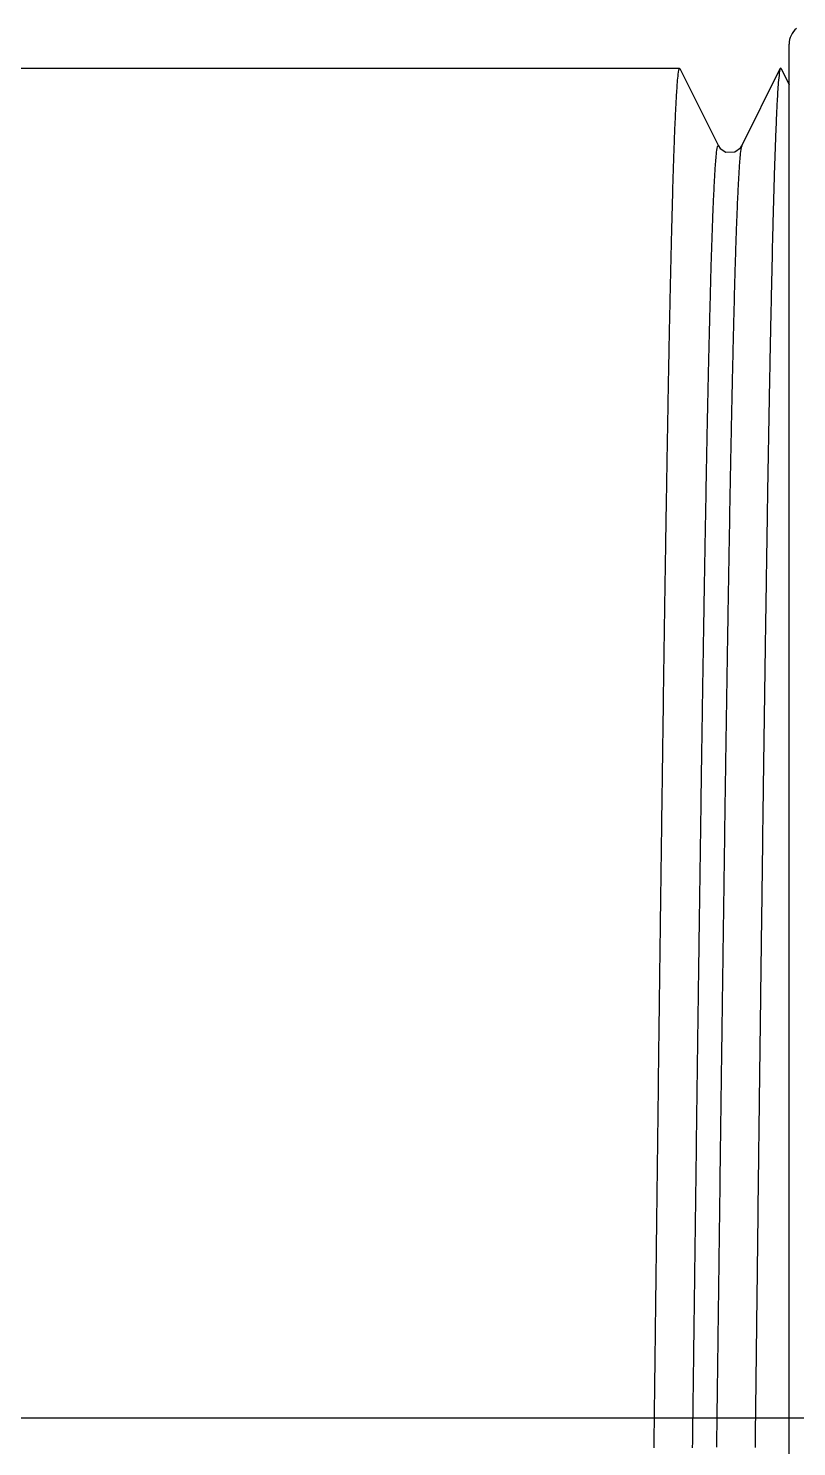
# Model space of a CAD drawing. Header units: millimetres. Extents: x 0 to 3800, y -67 to 2530.
# Drawn here: x 3314.52 to 3326.2, y 966.71 to 988.28 of the extents above; entities that cross this region are included whole.
import ezdxf
from ezdxf.lldxf.tags import DXFTag

# ---------------------------------------------------------------- set-up
doc = ezdxf.new("R2010")
doc.units = ezdxf.units.MM
doc.layers.add('내부선 및 부속', color=4, linetype='Continuous')
doc.layers.add('중심선', color=1, linetype='DASHED')
tags = doc.linetypes.add('DASHDOT', pattern=[70, 31, -13, 13, -13]).pattern_tags.tags
tags[10:11] = [DXFTag(74, 4), DXFTag(75, 0), DXFTag(340, '0'), DXFTag(46, 0.0), DXFTag(50, 0.0), DXFTag(44, 0.0), DXFTag(45, 0.0)]
tags[8:9] = [DXFTag(74, 4), DXFTag(75, 0), DXFTag(340, '0'), DXFTag(46, 0.0), DXFTag(50, 0.0), DXFTag(44, 0.0), DXFTag(45, 0.0)]
tags[6:7] = [DXFTag(74, 4), DXFTag(75, 0), DXFTag(340, '0'), DXFTag(46, 0.0), DXFTag(50, 0.0), DXFTag(44, 0.0), DXFTag(45, 0.0)]
tags[4:5] = [DXFTag(74, 4), DXFTag(75, 0), DXFTag(340, '0'), DXFTag(46, 0.0), DXFTag(50, 0.0), DXFTag(44, 0.0), DXFTag(45, 0.0)]
tags = doc.linetypes.add('DASHED', pattern=[25.72, 12.86, -12.86]).pattern_tags.tags
tags[6:7] = [DXFTag(74, 4), DXFTag(75, 0), DXFTag(340, '0'), DXFTag(46, 0.0), DXFTag(50, 0.0), DXFTag(44, 0.0), DXFTag(45, 0.0)]
tags[4:5] = [DXFTag(74, 4), DXFTag(75, 0), DXFTag(340, '0'), DXFTag(46, 0.0), DXFTag(50, 0.0), DXFTag(44, 0.0), DXFTag(45, 0.0)]

msp = doc.modelspace()

# ---------------------------------------------------------------- linework, layer by layer
at = {"layer": '내부선 및 부속', "linetype": 'Continuous'}
for p, q in [((3326.088, 946.243), (3326.088, 988.041)), ((3304.186, 987.673), (3324.419, 987.673)), ((3304.186, 987.673), (3324.419, 987.673)), ((3324.425, 987.667), (3325.012, 986.494)), ((3325.367, 986.494), (3325.953, 987.667)), ((3325.959, 987.673), (3325.953, 987.667)), ((3325.965, 987.667), (3325.959, 987.673)), ((3325.965, 987.667), (3326.088, 987.422))]:
    msp.add_line(p, q, dxfattribs=at)
at = {"layer": '내부선 및 부속', "linetype": 'Continuous', "flags": 128}
for points in [[(3324.419, 987.673), (3324.407, 987.645), (3324.401, 987.614), (3324.396, 987.583), (3324.393, 987.552), (3324.389, 987.521), (3324.386, 987.49), (3324.384, 987.458), (3324.381, 987.427), (3324.379, 987.396), (3324.377, 987.365), (3324.375, 987.333), (3324.373, 987.302), (3324.371, 987.271), (3324.369, 987.24), (3324.367, 987.208), (3324.365, 987.177), (3324.364, 987.146), (3324.362, 987.114), (3324.36, 987.083), (3324.359, 987.052), (3324.357, 987.021), (3324.356, 986.989), (3324.354, 986.958), (3324.353, 986.927), (3324.352, 986.895), (3324.35, 986.864), (3324.349, 986.833), (3324.348, 986.801), (3324.346, 986.77), (3324.345, 986.739), (3324.344, 986.708), (3324.343, 986.676), (3324.341, 986.645), (3324.34, 986.614), (3324.339, 986.582), (3324.338, 986.551), (3324.337, 986.52), (3324.336, 986.488), (3324.334, 986.457), (3324.333, 986.426), (3324.332, 986.394), (3324.331, 986.363), (3324.33, 986.332), (3324.329, 986.301), (3324.328, 986.269), (3324.327, 986.238), (3324.326, 986.207), (3324.325, 986.175), (3324.324, 986.144), (3324.323, 986.113), (3324.322, 986.081), (3324.321, 986.05), (3324.32, 986.019), (3324.319, 985.987), (3324.318, 985.956), (3324.317, 985.925), (3324.316, 985.893), (3324.315, 985.862), (3324.315, 985.831), (3324.314, 985.8), (3324.313, 985.768), (3324.312, 985.737), (3324.311, 985.706), (3324.31, 985.674), (3324.309, 985.643), (3324.308, 985.612), (3324.308, 985.58), (3324.307, 985.549), (3324.306, 985.518), (3324.305, 985.486), (3324.304, 985.455), (3324.303, 985.424), (3324.303, 985.392), (3324.302, 985.361), (3324.301, 985.33), (3324.3, 985.298), (3324.299, 985.267), (3324.299, 985.236), (3324.298, 985.205), (3324.297, 985.173), (3324.296, 985.142), (3324.295, 985.111), (3324.295, 985.079), (3324.294, 985.048), (3324.293, 985.017), (3324.292, 984.985), (3324.292, 984.954), (3324.291, 984.923), (3324.29, 984.891), (3324.289, 984.86), (3324.289, 984.829), (3324.288, 984.797), (3324.287, 984.766), (3324.286, 984.735), (3324.286, 984.703), (3324.285, 984.672), (3324.284, 984.641), (3324.284, 984.609), (3324.283, 984.578), (3324.282, 984.547), (3324.282, 984.547), (3324.281, 984.516), (3324.281, 984.484), (3324.28, 984.453), (3324.279, 984.422), (3324.279, 984.39), (3324.278, 984.359), (3324.277, 984.328), (3324.277, 984.296), (3324.276, 984.265), (3324.275, 984.234), (3324.275, 984.202), (3324.274, 984.171), (3324.273, 984.14), (3324.273, 984.108), (3324.272, 984.077), (3324.271, 984.046), (3324.271, 984.014), (3324.27, 983.983), (3324.269, 983.952), (3324.269, 983.92), (3324.268, 983.889), (3324.267, 983.858), (3324.267, 983.826), (3324.266, 983.795), (3324.265, 983.764), (3324.265, 983.732), (3324.264, 983.701), (3324.264, 983.67), (3324.263, 983.639), (3324.262, 983.607), (3324.262, 983.576), (3324.261, 983.545), (3324.26, 983.513), (3324.26, 983.482), (3324.259, 983.451), (3324.259, 983.419), (3324.258, 983.388), (3324.257, 983.357), (3324.257, 983.325), (3324.256, 983.294), (3324.256, 983.263), (3324.255, 983.231), (3324.254, 983.2), (3324.254, 983.169), (3324.253, 983.137), (3324.253, 983.106), (3324.252, 983.075), (3324.251, 983.043), (3324.251, 983.012), (3324.25, 982.981), (3324.25, 982.949), (3324.249, 982.918), (3324.248, 982.887), (3324.248, 982.855), (3324.247, 982.824), (3324.247, 982.793), (3324.246, 982.761), (3324.246, 982.73), (3324.245, 982.699), (3324.244, 982.668), (3324.244, 982.636), (3324.243, 982.605), (3324.243, 982.574), (3324.242, 982.542), (3324.242, 982.511), (3324.241, 982.48), (3324.24, 982.448), (3324.24, 982.417), (3324.239, 982.386), (3324.239, 982.354), (3324.238, 982.323), (3324.238, 982.292), (3324.237, 982.26), (3324.237, 982.229), (3324.236, 982.198), (3324.235, 982.166), (3324.235, 982.135), (3324.234, 982.104), (3324.234, 982.072), (3324.233, 982.041), (3324.233, 982.01), (3324.232, 981.978), (3324.232, 981.947), (3324.231, 981.916), (3324.231, 981.884), (3324.23, 981.853), (3324.229, 981.822), (3324.229, 981.79), (3324.228, 981.759), (3324.228, 981.728), (3324.227, 981.697), (3324.227, 981.665), (3324.226, 981.634), (3324.226, 981.603), (3324.225, 981.571), (3324.225, 981.54), (3324.224, 981.509), (3324.224, 981.477), (3324.223, 981.446), (3324.223, 981.415), (3324.223, 981.415), (3324.222, 981.383), (3324.222, 981.352), (3324.221, 981.321), (3324.221, 981.289), (3324.22, 981.258), (3324.22, 981.227), (3324.219, 981.195), (3324.218, 981.164), (3324.218, 981.133), (3324.217, 981.101), (3324.217, 981.07), (3324.216, 981.039), (3324.216, 981.007), (3324.215, 980.976), (3324.215, 980.945), (3324.214, 980.913), (3324.214, 980.882), (3324.213, 980.851), (3324.213, 980.819), (3324.212, 980.788), (3324.212, 980.757), (3324.211, 980.725), (3324.211, 980.694), (3324.21, 980.663), (3324.21, 980.631), (3324.209, 980.6), (3324.209, 980.569), (3324.208, 980.538), (3324.208, 980.506), (3324.207, 980.475), (3324.207, 980.444), (3324.206, 980.412), (3324.206, 980.381), (3324.205, 980.35), (3324.205, 980.318), (3324.205, 980.287), (3324.204, 980.256), (3324.204, 980.224), (3324.203, 980.193), (3324.203, 980.162), (3324.202, 980.13), (3324.202, 980.099), (3324.201, 980.068), (3324.201, 980.036), (3324.2, 980.005), (3324.2, 979.974), (3324.199, 979.942), (3324.199, 979.911), (3324.198, 979.88), (3324.198, 979.848), (3324.197, 979.817), (3324.197, 979.786), (3324.196, 979.754), (3324.196, 979.723), (3324.195, 979.692), (3324.195, 979.66), (3324.194, 979.629), (3324.194, 979.598), (3324.194, 979.566), (3324.193, 979.535), (3324.193, 979.504), (3324.192, 979.472), (3324.192, 979.441), (3324.191, 979.41), (3324.191, 979.379), (3324.19, 979.347), (3324.19, 979.316), (3324.189, 979.285), (3324.189, 979.253), (3324.188, 979.222), (3324.188, 979.191), (3324.187, 979.159), (3324.187, 979.128), (3324.187, 979.097), (3324.186, 979.065), (3324.186, 979.034), (3324.185, 979.003), (3324.185, 978.971), (3324.184, 978.94), (3324.184, 978.909), (3324.183, 978.877), (3324.183, 978.846), (3324.182, 978.815), (3324.182, 978.783), (3324.182, 978.752), (3324.181, 978.721), (3324.181, 978.689), (3324.18, 978.658), (3324.18, 978.627), (3324.179, 978.595), (3324.179, 978.564), (3324.178, 978.533), (3324.178, 978.501), (3324.177, 978.47), (3324.177, 978.439), (3324.177, 978.407), (3324.176, 978.376), (3324.176, 978.345), (3324.175, 978.313), (3324.175, 978.282), (3324.175, 978.282), (3324.174, 978.251), (3324.174, 978.219), (3324.173, 978.188), (3324.173, 978.157), (3324.173, 978.126), (3324.172, 978.094), (3324.172, 978.063), (3324.171, 978.032), (3324.171, 978), (3324.17, 977.969), (3324.17, 977.938), (3324.169, 977.906), (3324.169, 977.875), (3324.169, 977.844), (3324.168, 977.812), (3324.168, 977.781), (3324.167, 977.75), (3324.167, 977.718), (3324.166, 977.687), (3324.166, 977.656), (3324.166, 977.624), (3324.165, 977.593), (3324.165, 977.562), (3324.164, 977.53), (3324.164, 977.499), (3324.163, 977.468), (3324.163, 977.436), (3324.163, 977.405), (3324.162, 977.374), (3324.162, 977.342), (3324.161, 977.311), (3324.161, 977.28), (3324.16, 977.248), (3324.16, 977.217), (3324.16, 977.186), (3324.159, 977.154), (3324.159, 977.123), (3324.158, 977.092), (3324.158, 977.06), (3324.157, 977.029), (3324.157, 976.998), (3324.157, 976.966), (3324.156, 976.935), (3324.156, 976.904), (3324.155, 976.873), (3324.155, 976.841), (3324.154, 976.81), (3324.154, 976.779), (3324.154, 976.747), (3324.153, 976.716), (3324.153, 976.685), (3324.152, 976.653), (3324.152, 976.622), (3324.151, 976.591), (3324.151, 976.559), (3324.151, 976.528), (3324.15, 976.497), (3324.15, 976.465), (3324.149, 976.434), (3324.149, 976.403), (3324.148, 976.371), (3324.148, 976.34), (3324.148, 976.309), (3324.147, 976.277), (3324.147, 976.246), (3324.146, 976.215), (3324.146, 976.183), (3324.146, 976.152), (3324.145, 976.121), (3324.145, 976.089), (3324.144, 976.058), (3324.144, 976.027), (3324.144, 975.995), (3324.143, 975.964), (3324.143, 975.933), (3324.142, 975.901), (3324.142, 975.87), (3324.141, 975.839), (3324.141, 975.807), (3324.141, 975.776), (3324.14, 975.745), (3324.14, 975.713), (3324.139, 975.682), (3324.139, 975.651), (3324.139, 975.62), (3324.138, 975.588), (3324.138, 975.557), (3324.137, 975.526), (3324.137, 975.494), (3324.137, 975.463), (3324.136, 975.432), (3324.136, 975.4), (3324.135, 975.369), (3324.135, 975.338), (3324.134, 975.306), (3324.134, 975.275), (3324.134, 975.244), (3324.133, 975.212), (3324.133, 975.181), (3324.132, 975.15), (3324.132, 975.15), (3324.132, 975.118), (3324.132, 975.087), (3324.131, 975.056), (3324.131, 975.024), (3324.13, 974.993), (3324.13, 974.962), (3324.13, 974.93), (3324.129, 974.899), (3324.129, 974.868), (3324.128, 974.836), (3324.128, 974.805), (3324.128, 974.774), (3324.127, 974.742), (3324.127, 974.711), (3324.126, 974.68), (3324.126, 974.648), (3324.126, 974.617), (3324.125, 974.586), (3324.125, 974.554), (3324.124, 974.523), (3324.124, 974.492), (3324.124, 974.46), (3324.123, 974.429), (3324.123, 974.398), (3324.122, 974.366), (3324.122, 974.335), (3324.122, 974.304), (3324.121, 974.273), (3324.121, 974.241), (3324.12, 974.21), (3324.12, 974.179), (3324.12, 974.147), (3324.119, 974.116), (3324.119, 974.085), (3324.118, 974.053), (3324.118, 974.022), (3324.118, 973.991), (3324.117, 973.959), (3324.117, 973.928), (3324.116, 973.897), (3324.116, 973.865), (3324.116, 973.834), (3324.115, 973.803), (3324.115, 973.771), (3324.114, 973.74), (3324.114, 973.709), (3324.114, 973.677), (3324.113, 973.646), (3324.113, 973.615), (3324.112, 973.583), (3324.112, 973.552), (3324.112, 973.521), (3324.111, 973.489), (3324.111, 973.458), (3324.11, 973.427), (3324.11, 973.395), (3324.11, 973.364), (3324.109, 973.333), (3324.109, 973.301), (3324.109, 973.27), (3324.108, 973.239), (3324.108, 973.207), (3324.107, 973.176), (3324.107, 973.145), (3324.107, 973.113), (3324.106, 973.082), (3324.106, 973.051), (3324.105, 973.019), (3324.105, 972.988), (3324.105, 972.957), (3324.104, 972.926), (3324.104, 972.894), (3324.103, 972.863), (3324.103, 972.832), (3324.103, 972.8), (3324.102, 972.769), (3324.102, 972.738), (3324.101, 972.706), (3324.101, 972.675), (3324.101, 972.644), (3324.1, 972.612), (3324.1, 972.581), (3324.1, 972.55), (3324.099, 972.518), (3324.099, 972.487), (3324.098, 972.456), (3324.098, 972.424), (3324.098, 972.393), (3324.097, 972.362), (3324.097, 972.33), (3324.096, 972.299), (3324.096, 972.268), (3324.096, 972.236), (3324.095, 972.205), (3324.095, 972.174), (3324.095, 972.142), (3324.094, 972.111), (3324.094, 972.08), (3324.093, 972.048), (3324.093, 972.017), (3324.093, 972.017), (3324.093, 971.986), (3324.092, 971.954), (3324.092, 971.923), (3324.091, 971.892), (3324.091, 971.86), (3324.091, 971.829), (3324.09, 971.798), (3324.09, 971.766), (3324.09, 971.735), (3324.089, 971.704), (3324.089, 971.672), (3324.088, 971.641), (3324.088, 971.61), (3324.088, 971.578), (3324.087, 971.547), (3324.087, 971.516), (3324.086, 971.485), (3324.086, 971.453), (3324.086, 971.422), (3324.085, 971.391), (3324.085, 971.359), (3324.085, 971.328), (3324.084, 971.297), (3324.084, 971.265), (3324.083, 971.234), (3324.083, 971.203), (3324.083, 971.171), (3324.082, 971.14), (3324.082, 971.109), (3324.082, 971.077), (3324.081, 971.046), (3324.081, 971.015), (3324.08, 970.983), (3324.08, 970.952), (3324.08, 970.921), (3324.079, 970.889), (3324.079, 970.858), (3324.078, 970.827), (3324.078, 970.795), (3324.078, 970.764), (3324.077, 970.733), (3324.077, 970.701), (3324.077, 970.67), (3324.076, 970.639), (3324.076, 970.607), (3324.075, 970.576), (3324.075, 970.545), (3324.075, 970.513), (3324.074, 970.482), (3324.074, 970.451), (3324.074, 970.419), (3324.073, 970.388), (3324.073, 970.357), (3324.072, 970.325), (3324.072, 970.294), (3324.072, 970.263), (3324.071, 970.231), (3324.071, 970.2), (3324.07, 970.169), (3324.07, 970.138), (3324.07, 970.106), (3324.069, 970.075), (3324.069, 970.044), (3324.069, 970.012), (3324.068, 969.981), (3324.068, 969.95), (3324.067, 969.918), (3324.067, 969.887), (3324.067, 969.856), (3324.066, 969.824), (3324.066, 969.793), (3324.066, 969.762), (3324.065, 969.73), (3324.065, 969.699), (3324.064, 969.668), (3324.064, 969.636), (3324.064, 969.605), (3324.063, 969.574), (3324.063, 969.542), (3324.063, 969.511), (3324.062, 969.48), (3324.062, 969.448), (3324.061, 969.417), (3324.061, 969.386), (3324.061, 969.354), (3324.06, 969.323), (3324.06, 969.292), (3324.06, 969.26), (3324.059, 969.229), (3324.059, 969.198), (3324.058, 969.166), (3324.058, 969.135), (3324.058, 969.104), (3324.057, 969.072), (3324.057, 969.041), (3324.057, 969.01), (3324.056, 968.978), (3324.056, 968.947), (3324.055, 968.916), (3324.055, 968.884), (3324.055, 968.884), (3324.055, 968.853), (3324.054, 968.822), (3324.054, 968.791), (3324.054, 968.759), (3324.053, 968.728), (3324.053, 968.697), (3324.052, 968.665), (3324.052, 968.634), (3324.052, 968.603), (3324.051, 968.571), (3324.051, 968.54), (3324.051, 968.509), (3324.05, 968.477), (3324.05, 968.446), (3324.049, 968.415), (3324.049, 968.383), (3324.049, 968.352), (3324.048, 968.321), (3324.048, 968.289), (3324.048, 968.258), (3324.047, 968.227), (3324.047, 968.195), (3324.046, 968.164), (3324.046, 968.133), (3324.046, 968.101), (3324.045, 968.07), (3324.045, 968.039), (3324.045, 968.007), (3324.044, 967.976), (3324.044, 967.945), (3324.043, 967.913), (3324.043, 967.882), (3324.043, 967.851), (3324.042, 967.819), (3324.042, 967.788), (3324.042, 967.757), (3324.041, 967.725), (3324.041, 967.694), (3324.04, 967.663), (3324.04, 967.631), (3324.04, 967.6), (3324.039, 967.569), (3324.039, 967.537), (3324.039, 967.506), (3324.038, 967.475), (3324.038, 967.443), (3324.037, 967.412), (3324.037, 967.381), (3324.037, 967.35), (3324.036, 967.318), (3324.036, 967.287), (3324.036, 967.256), (3324.035, 967.224), (3324.035, 967.193), (3324.034, 967.162), (3324.034, 967.13), (3324.034, 967.099), (3324.033, 967.068), (3324.033, 967.036), (3324.033, 967.005), (3324.032, 966.974), (3324.032, 966.942), (3324.031, 966.911), (3324.031, 966.88), (3324.031, 966.848), (3324.03, 966.817), (3324.03, 966.786), (3324.03, 966.754), (3324.029, 966.723), (3324.029, 966.692)], [(3325.953, 987.667), (3325.943, 987.633), (3325.938, 987.597), (3325.934, 987.562), (3325.93, 987.526), (3325.926, 987.491), (3325.923, 987.455), (3325.92, 987.42), (3325.918, 987.384), (3325.915, 987.348), (3325.913, 987.313), (3325.911, 987.277), (3325.909, 987.242), (3325.907, 987.206), (3325.905, 987.17), (3325.903, 987.135), (3325.901, 987.099), (3325.899, 987.064), (3325.897, 987.028), (3325.896, 986.992), (3325.894, 986.957), (3325.892, 986.921), (3325.891, 986.885), (3325.889, 986.85), (3325.888, 986.814), (3325.886, 986.778), (3325.885, 986.743), (3325.884, 986.707), (3325.882, 986.671), (3325.881, 986.636), (3325.879, 986.6), (3325.878, 986.565), (3325.877, 986.529), (3325.876, 986.493), (3325.874, 986.458), (3325.873, 986.422), (3325.872, 986.386), (3325.871, 986.351), (3325.869, 986.315), (3325.868, 986.279), (3325.867, 986.244), (3325.866, 986.208), (3325.865, 986.172), (3325.864, 986.137), (3325.862, 986.101), (3325.861, 986.065), (3325.86, 986.03), (3325.859, 985.994), (3325.858, 985.958), (3325.857, 985.923), (3325.856, 985.887), (3325.855, 985.851), (3325.854, 985.816), (3325.853, 985.78), (3325.852, 985.744), (3325.851, 985.709), (3325.85, 985.673), (3325.849, 985.637), (3325.848, 985.602), (3325.847, 985.566), (3325.846, 985.53), (3325.845, 985.495), (3325.844, 985.459), (3325.843, 985.423), (3325.842, 985.388), (3325.841, 985.352), (3325.84, 985.316), (3325.84, 985.281), (3325.839, 985.245), (3325.838, 985.209), (3325.837, 985.174), (3325.836, 985.138), (3325.835, 985.102), (3325.834, 985.067), (3325.833, 985.031), (3325.832, 984.995), (3325.832, 984.96), (3325.831, 984.924), (3325.83, 984.888), (3325.829, 984.853), (3325.828, 984.817), (3325.827, 984.781), (3325.827, 984.746), (3325.826, 984.71), (3325.825, 984.674), (3325.824, 984.639), (3325.823, 984.603), (3325.822, 984.567), (3325.822, 984.532), (3325.821, 984.496), (3325.82, 984.46), (3325.819, 984.425), (3325.818, 984.389), (3325.818, 984.353), (3325.817, 984.318), (3325.816, 984.282), (3325.815, 984.246), (3325.815, 984.211), (3325.814, 984.175), (3325.813, 984.139), (3325.812, 984.104), (3325.812, 984.104), (3325.812, 984.068), (3325.811, 984.032), (3325.81, 983.997), (3325.809, 983.961), (3325.809, 983.925), (3325.808, 983.89), (3325.807, 983.854), (3325.806, 983.818), (3325.806, 983.783), (3325.805, 983.747), (3325.804, 983.711), (3325.803, 983.676), (3325.803, 983.64), (3325.802, 983.604), (3325.801, 983.569), (3325.801, 983.533), (3325.8, 983.497), (3325.799, 983.462), (3325.799, 983.426), (3325.798, 983.39), (3325.797, 983.355), (3325.796, 983.319), (3325.796, 983.283), (3325.795, 983.248), (3325.794, 983.212), (3325.794, 983.176), (3325.793, 983.141), (3325.792, 983.105), (3325.792, 983.069), (3325.791, 983.034), (3325.79, 982.998), (3325.79, 982.962), (3325.789, 982.927), (3325.788, 982.891), (3325.788, 982.855), (3325.787, 982.82), (3325.786, 982.784), (3325.786, 982.748), (3325.785, 982.713), (3325.784, 982.677), (3325.784, 982.641), (3325.783, 982.606), (3325.782, 982.57), (3325.782, 982.534), (3325.781, 982.499), (3325.781, 982.463), (3325.78, 982.427), (3325.779, 982.392), (3325.779, 982.356), (3325.778, 982.32), (3325.777, 982.285), (3325.777, 982.249), (3325.776, 982.213), (3325.775, 982.178), (3325.775, 982.142), (3325.774, 982.106), (3325.774, 982.071), (3325.773, 982.035), (3325.772, 981.999), (3325.772, 981.964), (3325.771, 981.928), (3325.771, 981.892), (3325.77, 981.857), (3325.769, 981.821), (3325.769, 981.785), (3325.768, 981.75), (3325.767, 981.714), (3325.767, 981.678), (3325.766, 981.643), (3325.766, 981.607), (3325.765, 981.571), (3325.764, 981.536), (3325.764, 981.5), (3325.763, 981.464), (3325.763, 981.429), (3325.762, 981.393), (3325.761, 981.357), (3325.761, 981.322), (3325.76, 981.286), (3325.76, 981.25), (3325.759, 981.215), (3325.759, 981.179), (3325.758, 981.143), (3325.757, 981.108), (3325.757, 981.072), (3325.756, 981.036), (3325.756, 981.001), (3325.755, 980.965), (3325.754, 980.929), (3325.754, 980.894), (3325.753, 980.858), (3325.753, 980.822), (3325.752, 980.786), (3325.752, 980.751), (3325.751, 980.715), (3325.75, 980.679), (3325.75, 980.644), (3325.749, 980.608), (3325.749, 980.572), (3325.748, 980.537), (3325.748, 980.537), (3325.748, 980.501), (3325.747, 980.465), (3325.747, 980.43), (3325.746, 980.394), (3325.745, 980.358), (3325.745, 980.323), (3325.744, 980.287), (3325.744, 980.251), (3325.743, 980.216), (3325.743, 980.18), (3325.742, 980.144), (3325.742, 980.109), (3325.741, 980.073), (3325.74, 980.037), (3325.74, 980.002), (3325.739, 979.966), (3325.739, 979.93), (3325.738, 979.895), (3325.738, 979.859), (3325.737, 979.823), (3325.737, 979.788), (3325.736, 979.752), (3325.736, 979.716), (3325.735, 979.681), (3325.734, 979.645), (3325.734, 979.609), (3325.733, 979.574), (3325.733, 979.538), (3325.732, 979.502), (3325.732, 979.467), (3325.731, 979.431), (3325.731, 979.395), (3325.73, 979.36), (3325.73, 979.324), (3325.729, 979.288), (3325.729, 979.253), (3325.728, 979.217), (3325.728, 979.181), (3325.727, 979.146), (3325.726, 979.11), (3325.726, 979.074), (3325.725, 979.039), (3325.725, 979.003), (3325.724, 978.967), (3325.724, 978.932), (3325.723, 978.896), (3325.723, 978.86), (3325.722, 978.825), (3325.722, 978.789), (3325.721, 978.753), (3325.721, 978.718), (3325.72, 978.682), (3325.72, 978.646), (3325.719, 978.611), (3325.719, 978.575), (3325.718, 978.539), (3325.718, 978.504), (3325.717, 978.468), (3325.717, 978.432), (3325.716, 978.396), (3325.716, 978.361), (3325.715, 978.325), (3325.715, 978.289), (3325.714, 978.254), (3325.714, 978.218), (3325.713, 978.182), (3325.713, 978.147), (3325.712, 978.111), (3325.712, 978.075), (3325.711, 978.04), (3325.711, 978.004), (3325.71, 977.968), (3325.71, 977.933), (3325.709, 977.897), (3325.709, 977.861), (3325.708, 977.826), (3325.708, 977.79), (3325.707, 977.754), (3325.707, 977.719), (3325.706, 977.683), (3325.706, 977.647), (3325.705, 977.612), (3325.705, 977.576), (3325.704, 977.54), (3325.704, 977.505), (3325.703, 977.469), (3325.703, 977.433), (3325.702, 977.398), (3325.702, 977.362), (3325.701, 977.326), (3325.701, 977.291), (3325.7, 977.255), (3325.7, 977.219), (3325.699, 977.184), (3325.699, 977.148), (3325.698, 977.112), (3325.698, 977.077), (3325.697, 977.041), (3325.697, 977.005), (3325.696, 976.97), (3325.696, 976.97), (3325.696, 976.934), (3325.695, 976.898), (3325.695, 976.863), (3325.694, 976.827), (3325.694, 976.791), (3325.693, 976.756), (3325.693, 976.72), (3325.693, 976.684), (3325.692, 976.649), (3325.692, 976.613), (3325.691, 976.577), (3325.691, 976.542), (3325.69, 976.506), (3325.69, 976.47), (3325.689, 976.435), (3325.689, 976.399), (3325.688, 976.363), (3325.688, 976.327), (3325.687, 976.292), (3325.687, 976.256), (3325.686, 976.22), (3325.686, 976.185), (3325.685, 976.149), (3325.685, 976.113), (3325.684, 976.078), (3325.684, 976.042), (3325.683, 976.006), (3325.683, 975.971), (3325.683, 975.935), (3325.682, 975.899), (3325.682, 975.864), (3325.681, 975.828), (3325.681, 975.792), (3325.68, 975.757), (3325.68, 975.721), (3325.679, 975.685), (3325.679, 975.65), (3325.678, 975.614), (3325.678, 975.578), (3325.677, 975.543), (3325.677, 975.507), (3325.676, 975.471), (3325.676, 975.436), (3325.676, 975.4), (3325.675, 975.364), (3325.675, 975.329), (3325.674, 975.293), (3325.674, 975.257), (3325.673, 975.222), (3325.673, 975.186), (3325.672, 975.15), (3325.672, 975.115), (3325.671, 975.079), (3325.671, 975.043), (3325.67, 975.008), (3325.67, 974.972), (3325.67, 974.936), (3325.669, 974.901), (3325.669, 974.865), (3325.668, 974.829), (3325.668, 974.794), (3325.667, 974.758), (3325.667, 974.722), (3325.666, 974.687), (3325.666, 974.651), (3325.665, 974.615), (3325.665, 974.58), (3325.664, 974.544), (3325.664, 974.508), (3325.664, 974.473), (3325.663, 974.437), (3325.663, 974.401), (3325.662, 974.365), (3325.662, 974.33), (3325.661, 974.294), (3325.661, 974.258), (3325.66, 974.223), (3325.66, 974.187), (3325.659, 974.151), (3325.659, 974.116), (3325.659, 974.08), (3325.658, 974.044), (3325.658, 974.009), (3325.657, 973.973), (3325.657, 973.937), (3325.656, 973.902), (3325.656, 973.866), (3325.655, 973.83), (3325.655, 973.795), (3325.654, 973.759), (3325.654, 973.723), (3325.654, 973.688), (3325.653, 973.652), (3325.653, 973.616), (3325.652, 973.581), (3325.652, 973.545), (3325.651, 973.509), (3325.651, 973.474), (3325.65, 973.438), (3325.65, 973.402), (3325.65, 973.402), (3325.65, 973.367), (3325.649, 973.331), (3325.649, 973.295), (3325.648, 973.26), (3325.648, 973.224), (3325.647, 973.188), (3325.647, 973.153), (3325.646, 973.117), (3325.646, 973.081), (3325.646, 973.046), (3325.645, 973.01), (3325.645, 972.974), (3325.644, 972.939), (3325.644, 972.903), (3325.643, 972.867), (3325.643, 972.832), (3325.642, 972.796), (3325.642, 972.76), (3325.642, 972.725), (3325.641, 972.689), (3325.641, 972.653), (3325.64, 972.618), (3325.64, 972.582), (3325.639, 972.546), (3325.639, 972.51), (3325.638, 972.475), (3325.638, 972.439), (3325.638, 972.403), (3325.637, 972.368), (3325.637, 972.332), (3325.636, 972.296), (3325.636, 972.261), (3325.635, 972.225), (3325.635, 972.189), (3325.634, 972.154), (3325.634, 972.118), (3325.634, 972.082), (3325.633, 972.047), (3325.633, 972.011), (3325.632, 971.975), (3325.632, 971.94), (3325.631, 971.904), (3325.631, 971.868), (3325.631, 971.833), (3325.63, 971.797), (3325.63, 971.761), (3325.629, 971.726), (3325.629, 971.69), (3325.628, 971.654), (3325.628, 971.619), (3325.627, 971.583), (3325.627, 971.547), (3325.627, 971.512), (3325.626, 971.476), (3325.626, 971.44), (3325.625, 971.405), (3325.625, 971.369), (3325.624, 971.333), (3325.624, 971.298), (3325.624, 971.262), (3325.623, 971.226), (3325.623, 971.191), (3325.622, 971.155), (3325.622, 971.119), (3325.621, 971.084), (3325.621, 971.048), (3325.621, 971.012), (3325.62, 970.977), (3325.62, 970.941), (3325.619, 970.905), (3325.619, 970.87), (3325.618, 970.834), (3325.618, 970.798), (3325.618, 970.763), (3325.617, 970.727), (3325.617, 970.691), (3325.616, 970.655), (3325.616, 970.62), (3325.615, 970.584), (3325.615, 970.548), (3325.614, 970.513), (3325.614, 970.477), (3325.614, 970.441), (3325.613, 970.406), (3325.613, 970.37), (3325.612, 970.334), (3325.612, 970.299), (3325.611, 970.263), (3325.611, 970.227), (3325.611, 970.192), (3325.61, 970.156), (3325.61, 970.12), (3325.609, 970.085), (3325.609, 970.049), (3325.608, 970.013), (3325.608, 969.978), (3325.608, 969.942), (3325.607, 969.906), (3325.607, 969.871), (3325.606, 969.835), (3325.606, 969.835), (3325.606, 969.799), (3325.605, 969.764), (3325.605, 969.728), (3325.605, 969.692), (3325.604, 969.657), (3325.604, 969.621), (3325.603, 969.585), (3325.603, 969.55), (3325.602, 969.514), (3325.602, 969.478), (3325.602, 969.443), (3325.601, 969.407), (3325.601, 969.371), (3325.6, 969.336), (3325.6, 969.3), (3325.599, 969.264), (3325.599, 969.229), (3325.599, 969.193), (3325.598, 969.157), (3325.598, 969.122), (3325.597, 969.086), (3325.597, 969.05), (3325.596, 969.015), (3325.596, 968.979), (3325.596, 968.943), (3325.595, 968.908), (3325.595, 968.872), (3325.594, 968.836), (3325.594, 968.8), (3325.593, 968.765), (3325.593, 968.729), (3325.593, 968.693), (3325.592, 968.658), (3325.592, 968.622), (3325.591, 968.586), (3325.591, 968.551), (3325.59, 968.515), (3325.59, 968.479), (3325.59, 968.444), (3325.589, 968.408), (3325.589, 968.372), (3325.588, 968.337), (3325.588, 968.301), (3325.587, 968.265), (3325.587, 968.23), (3325.587, 968.194), (3325.586, 968.158), (3325.586, 968.123), (3325.585, 968.087), (3325.585, 968.051), (3325.584, 968.016), (3325.584, 967.98), (3325.584, 967.944), (3325.583, 967.909), (3325.583, 967.873), (3325.582, 967.837), (3325.582, 967.802), (3325.582, 967.766), (3325.581, 967.73), (3325.581, 967.695), (3325.58, 967.659), (3325.58, 967.623), (3325.579, 967.588), (3325.579, 967.552), (3325.579, 967.516), (3325.578, 967.481), (3325.578, 967.445), (3325.577, 967.409), (3325.577, 967.374), (3325.576, 967.338), (3325.576, 967.302), (3325.576, 967.267), (3325.575, 967.231), (3325.575, 967.195), (3325.574, 967.16), (3325.574, 967.124), (3325.573, 967.088), (3325.573, 967.052), (3325.573, 967.017), (3325.572, 966.981), (3325.572, 966.945), (3325.571, 966.91), (3325.571, 966.874), (3325.57, 966.838), (3325.57, 966.803), (3325.57, 966.767), (3325.569, 966.731), (3325.569, 966.696)], [(3325.012, 986.494), (3324.995, 986.482), (3324.989, 986.454), (3324.984, 986.425), (3324.98, 986.395), (3324.977, 986.366), (3324.974, 986.337), (3324.971, 986.307), (3324.968, 986.278), (3324.966, 986.248), (3324.964, 986.219), (3324.961, 986.189), (3324.959, 986.16), (3324.957, 986.13), (3324.956, 986.101), (3324.954, 986.071), (3324.952, 986.042), (3324.95, 986.012), (3324.949, 985.983), (3324.947, 985.953), (3324.946, 985.924), (3324.944, 985.894), (3324.943, 985.865), (3324.941, 985.835), (3324.94, 985.806), (3324.938, 985.776), (3324.937, 985.747), (3324.936, 985.717), (3324.934, 985.688), (3324.933, 985.658), (3324.932, 985.629), (3324.93, 985.599), (3324.929, 985.57), (3324.928, 985.54), (3324.927, 985.511), (3324.926, 985.481), (3324.924, 985.452), (3324.923, 985.422), (3324.922, 985.393), (3324.921, 985.363), (3324.92, 985.334), (3324.919, 985.304), (3324.918, 985.275), (3324.917, 985.245), (3324.916, 985.215), (3324.915, 985.186), (3324.914, 985.156), (3324.913, 985.127), (3324.912, 985.097), (3324.911, 985.068), (3324.91, 985.038), (3324.909, 985.009), (3324.908, 984.979), (3324.907, 984.95), (3324.906, 984.92), (3324.905, 984.891), (3324.904, 984.861), (3324.903, 984.832), (3324.902, 984.802), (3324.901, 984.772), (3324.9, 984.743), (3324.899, 984.713), (3324.898, 984.684), (3324.898, 984.654), (3324.897, 984.625), (3324.896, 984.595), (3324.895, 984.566), (3324.894, 984.536), (3324.893, 984.507), (3324.892, 984.477), (3324.892, 984.448), (3324.891, 984.418), (3324.89, 984.389), (3324.889, 984.359), (3324.888, 984.329), (3324.887, 984.3), (3324.887, 984.27), (3324.886, 984.241), (3324.885, 984.211), (3324.884, 984.182), (3324.884, 984.152), (3324.883, 984.123), (3324.882, 984.093), (3324.881, 984.064), (3324.88, 984.034), (3324.88, 984.005), (3324.879, 983.975), (3324.878, 983.946), (3324.877, 983.916), (3324.877, 983.886), (3324.876, 983.857), (3324.875, 983.827), (3324.874, 983.798), (3324.874, 983.768), (3324.873, 983.739), (3324.872, 983.709), (3324.872, 983.68), (3324.871, 983.65), (3324.87, 983.621), (3324.869, 983.591), (3324.869, 983.562), (3324.869, 983.562), (3324.868, 983.532), (3324.867, 983.502), (3324.867, 983.473), (3324.866, 983.443), (3324.865, 983.414), (3324.864, 983.384), (3324.864, 983.355), (3324.863, 983.325), (3324.862, 983.296), (3324.862, 983.266), (3324.861, 983.237), (3324.86, 983.207), (3324.86, 983.178), (3324.859, 983.148), (3324.858, 983.118), (3324.858, 983.089), (3324.857, 983.059), (3324.856, 983.03), (3324.856, 983), (3324.855, 982.971), (3324.854, 982.941), (3324.854, 982.912), (3324.853, 982.882), (3324.853, 982.853), (3324.852, 982.823), (3324.851, 982.794), (3324.851, 982.764), (3324.85, 982.734), (3324.849, 982.705), (3324.849, 982.675), (3324.848, 982.646), (3324.848, 982.616), (3324.847, 982.587), (3324.846, 982.557), (3324.846, 982.528), (3324.845, 982.498), (3324.844, 982.469), (3324.844, 982.439), (3324.843, 982.41), (3324.843, 982.38), (3324.842, 982.35), (3324.841, 982.321), (3324.841, 982.291), (3324.84, 982.262), (3324.84, 982.232), (3324.839, 982.203), (3324.838, 982.173), (3324.838, 982.144), (3324.837, 982.114), (3324.837, 982.085), (3324.836, 982.055), (3324.835, 982.025), (3324.835, 981.996), (3324.834, 981.966), (3324.834, 981.937), (3324.833, 981.907), (3324.833, 981.878), (3324.832, 981.848), (3324.831, 981.819), (3324.831, 981.789), (3324.83, 981.76), (3324.83, 981.73), (3324.829, 981.701), (3324.829, 981.671), (3324.828, 981.641), (3324.827, 981.612), (3324.827, 981.582), (3324.826, 981.553), (3324.826, 981.523), (3324.825, 981.494), (3324.825, 981.464), (3324.824, 981.435), (3324.824, 981.405), (3324.823, 981.376), (3324.822, 981.346), (3324.822, 981.317), (3324.821, 981.287), (3324.821, 981.257), (3324.82, 981.228), (3324.82, 981.198), (3324.819, 981.169), (3324.819, 981.139), (3324.818, 981.11), (3324.818, 981.08), (3324.817, 981.051), (3324.816, 981.021), (3324.816, 980.992), (3324.815, 980.962), (3324.815, 980.932), (3324.814, 980.903), (3324.814, 980.873), (3324.813, 980.844), (3324.813, 980.814), (3324.812, 980.785), (3324.812, 980.755), (3324.811, 980.726), (3324.811, 980.696), (3324.81, 980.667), (3324.81, 980.637), (3324.809, 980.608), (3324.809, 980.608), (3324.808, 980.578), (3324.808, 980.548), (3324.807, 980.519), (3324.807, 980.489), (3324.806, 980.46), (3324.806, 980.43), (3324.805, 980.401), (3324.805, 980.371), (3324.804, 980.342), (3324.804, 980.312), (3324.803, 980.283), (3324.803, 980.253), (3324.802, 980.223), (3324.802, 980.194), (3324.801, 980.164), (3324.801, 980.135), (3324.8, 980.105), (3324.8, 980.076), (3324.799, 980.046), (3324.799, 980.017), (3324.798, 979.987), (3324.798, 979.958), (3324.797, 979.928), (3324.797, 979.899), (3324.796, 979.869), (3324.796, 979.839), (3324.795, 979.81), (3324.795, 979.78), (3324.794, 979.751), (3324.794, 979.721), (3324.793, 979.692), (3324.793, 979.662), (3324.792, 979.633), (3324.792, 979.603), (3324.791, 979.574), (3324.791, 979.544), (3324.79, 979.514), (3324.79, 979.485), (3324.789, 979.455), (3324.789, 979.426), (3324.788, 979.396), (3324.788, 979.367), (3324.788, 979.337), (3324.787, 979.308), (3324.787, 979.278), (3324.786, 979.249), (3324.786, 979.219), (3324.785, 979.19), (3324.785, 979.16), (3324.784, 979.13), (3324.784, 979.101), (3324.783, 979.071), (3324.783, 979.042), (3324.782, 979.012), (3324.782, 978.983), (3324.781, 978.953), (3324.781, 978.924), (3324.78, 978.894), (3324.78, 978.865), (3324.779, 978.835), (3324.779, 978.805), (3324.779, 978.776), (3324.778, 978.746), (3324.778, 978.717), (3324.777, 978.687), (3324.777, 978.658), (3324.776, 978.628), (3324.776, 978.599), (3324.775, 978.569), (3324.775, 978.54), (3324.774, 978.51), (3324.774, 978.48), (3324.773, 978.451), (3324.773, 978.421), (3324.772, 978.392), (3324.772, 978.362), (3324.772, 978.333), (3324.771, 978.303), (3324.771, 978.274), (3324.77, 978.244), (3324.77, 978.215), (3324.769, 978.185), (3324.769, 978.156), (3324.768, 978.126), (3324.768, 978.096), (3324.767, 978.067), (3324.767, 978.037), (3324.767, 978.008), (3324.766, 977.978), (3324.766, 977.949), (3324.765, 977.919), (3324.765, 977.89), (3324.764, 977.86), (3324.764, 977.831), (3324.763, 977.801), (3324.763, 977.771), (3324.763, 977.742), (3324.762, 977.712), (3324.762, 977.683), (3324.761, 977.653), (3324.761, 977.653), (3324.761, 977.624), (3324.76, 977.594), (3324.76, 977.565), (3324.759, 977.535), (3324.759, 977.506), (3324.759, 977.476), (3324.758, 977.446), (3324.758, 977.417), (3324.757, 977.387), (3324.757, 977.358), (3324.756, 977.328), (3324.756, 977.299), (3324.755, 977.269), (3324.755, 977.24), (3324.755, 977.21), (3324.754, 977.181), (3324.754, 977.151), (3324.753, 977.122), (3324.753, 977.092), (3324.752, 977.062), (3324.752, 977.033), (3324.752, 977.003), (3324.751, 976.974), (3324.751, 976.944), (3324.75, 976.915), (3324.75, 976.885), (3324.749, 976.856), (3324.749, 976.826), (3324.748, 976.797), (3324.748, 976.767), (3324.748, 976.737), (3324.747, 976.708), (3324.747, 976.678), (3324.746, 976.649), (3324.746, 976.619), (3324.745, 976.59), (3324.745, 976.56), (3324.745, 976.531), (3324.744, 976.501), (3324.744, 976.472), (3324.743, 976.442), (3324.743, 976.412), (3324.742, 976.383), (3324.742, 976.353), (3324.742, 976.324), (3324.741, 976.294), (3324.741, 976.265), (3324.74, 976.235), (3324.74, 976.206), (3324.74, 976.176), (3324.739, 976.147), (3324.739, 976.117), (3324.738, 976.087), (3324.738, 976.058), (3324.737, 976.028), (3324.737, 975.999), (3324.737, 975.969), (3324.736, 975.94), (3324.736, 975.91), (3324.735, 975.881), (3324.735, 975.851), (3324.734, 975.822), (3324.734, 975.792), (3324.734, 975.763), (3324.733, 975.733), (3324.733, 975.703), (3324.732, 975.674), (3324.732, 975.644), (3324.732, 975.615), (3324.731, 975.585), (3324.731, 975.556), (3324.73, 975.526), (3324.73, 975.497), (3324.729, 975.467), (3324.729, 975.438), (3324.729, 975.408), (3324.728, 975.378), (3324.728, 975.349), (3324.727, 975.319), (3324.727, 975.29), (3324.727, 975.26), (3324.726, 975.231), (3324.726, 975.201), (3324.725, 975.172), (3324.725, 975.142), (3324.725, 975.113), (3324.724, 975.083), (3324.724, 975.053), (3324.723, 975.024), (3324.723, 974.994), (3324.722, 974.965), (3324.722, 974.935), (3324.722, 974.906), (3324.721, 974.876), (3324.721, 974.847), (3324.72, 974.817), (3324.72, 974.788), (3324.72, 974.758), (3324.719, 974.729), (3324.719, 974.699), (3324.719, 974.699), (3324.718, 974.669), (3324.718, 974.64), (3324.718, 974.61), (3324.717, 974.581), (3324.717, 974.551), (3324.716, 974.522), (3324.716, 974.492), (3324.716, 974.463), (3324.715, 974.433), (3324.715, 974.404), (3324.714, 974.374), (3324.714, 974.344), (3324.714, 974.315), (3324.713, 974.285), (3324.713, 974.256), (3324.712, 974.226), (3324.712, 974.197), (3324.712, 974.167), (3324.711, 974.138), (3324.711, 974.108), (3324.71, 974.079), (3324.71, 974.049), (3324.71, 974.019), (3324.709, 973.99), (3324.709, 973.96), (3324.708, 973.931), (3324.708, 973.901), (3324.708, 973.872), (3324.707, 973.842), (3324.707, 973.813), (3324.706, 973.783), (3324.706, 973.754), (3324.706, 973.724), (3324.705, 973.694), (3324.705, 973.665), (3324.704, 973.635), (3324.704, 973.606), (3324.704, 973.576), (3324.703, 973.547), (3324.703, 973.517), (3324.702, 973.488), (3324.702, 973.458), (3324.702, 973.429), (3324.701, 973.399), (3324.701, 973.37), (3324.7, 973.34), (3324.7, 973.31), (3324.7, 973.281), (3324.699, 973.251), (3324.699, 973.222), (3324.698, 973.192), (3324.698, 973.163), (3324.698, 973.133), (3324.697, 973.104), (3324.697, 973.074), (3324.696, 973.045), (3324.696, 973.015), (3324.696, 972.985), (3324.695, 972.956), (3324.695, 972.926), (3324.694, 972.897), (3324.694, 972.867), (3324.694, 972.838), (3324.693, 972.808), (3324.693, 972.779), (3324.693, 972.749), (3324.692, 972.72), (3324.692, 972.69), (3324.691, 972.66), (3324.691, 972.631), (3324.691, 972.601), (3324.69, 972.572), (3324.69, 972.542), (3324.689, 972.513), (3324.689, 972.483), (3324.689, 972.454), (3324.688, 972.424), (3324.688, 972.395), (3324.687, 972.365), (3324.687, 972.335), (3324.687, 972.306), (3324.686, 972.276), (3324.686, 972.247), (3324.686, 972.217), (3324.685, 972.188), (3324.685, 972.158), (3324.684, 972.129), (3324.684, 972.099), (3324.684, 972.07), (3324.683, 972.04), (3324.683, 972.01), (3324.682, 971.981), (3324.682, 971.951), (3324.682, 971.922), (3324.681, 971.892), (3324.681, 971.863), (3324.68, 971.833), (3324.68, 971.804), (3324.68, 971.774), (3324.679, 971.745), (3324.679, 971.745), (3324.679, 971.715), (3324.679, 971.686), (3324.678, 971.656), (3324.678, 971.626), (3324.677, 971.597), (3324.677, 971.567), (3324.677, 971.538), (3324.676, 971.508), (3324.676, 971.479), (3324.676, 971.449), (3324.675, 971.42), (3324.675, 971.39), (3324.674, 971.361), (3324.674, 971.331), (3324.674, 971.301), (3324.673, 971.272), (3324.673, 971.242), (3324.672, 971.213), (3324.672, 971.183), (3324.672, 971.154), (3324.671, 971.124), (3324.671, 971.095), (3324.671, 971.065), (3324.67, 971.036), (3324.67, 971.006), (3324.669, 970.976), (3324.669, 970.947), (3324.669, 970.917), (3324.668, 970.888), (3324.668, 970.858), (3324.667, 970.829), (3324.667, 970.799), (3324.667, 970.77), (3324.666, 970.74), (3324.666, 970.711), (3324.666, 970.681), (3324.665, 970.651), (3324.665, 970.622), (3324.664, 970.592), (3324.664, 970.563), (3324.664, 970.533), (3324.663, 970.504), (3324.663, 970.474), (3324.663, 970.445), (3324.662, 970.415), (3324.662, 970.386), (3324.661, 970.356), (3324.661, 970.326), (3324.661, 970.297), (3324.66, 970.267), (3324.66, 970.238), (3324.659, 970.208), (3324.659, 970.179), (3324.659, 970.149), (3324.658, 970.12), (3324.658, 970.09), (3324.658, 970.061), (3324.657, 970.031), (3324.657, 970.002), (3324.656, 969.972), (3324.656, 969.942), (3324.656, 969.913), (3324.655, 969.883), (3324.655, 969.854), (3324.655, 969.824), (3324.654, 969.795), (3324.654, 969.765), (3324.653, 969.736), (3324.653, 969.706), (3324.653, 969.677), (3324.652, 969.647), (3324.652, 969.617), (3324.652, 969.588), (3324.651, 969.558), (3324.651, 969.529), (3324.65, 969.499), (3324.65, 969.47), (3324.65, 969.44), (3324.649, 969.411), (3324.649, 969.381), (3324.649, 969.352), (3324.648, 969.322), (3324.648, 969.292), (3324.647, 969.263), (3324.647, 969.233), (3324.647, 969.204), (3324.646, 969.174), (3324.646, 969.145), (3324.646, 969.115), (3324.645, 969.086), (3324.645, 969.056), (3324.644, 969.027), (3324.644, 968.997), (3324.644, 968.967), (3324.643, 968.938), (3324.643, 968.908), (3324.643, 968.879), (3324.642, 968.849), (3324.642, 968.82), (3324.641, 968.79), (3324.641, 968.79), (3324.641, 968.761), (3324.641, 968.731), (3324.64, 968.702), (3324.64, 968.672), (3324.64, 968.642), (3324.639, 968.613), (3324.639, 968.583), (3324.638, 968.554), (3324.638, 968.524), (3324.638, 968.495), (3324.637, 968.465), (3324.637, 968.436), (3324.637, 968.406), (3324.636, 968.377), (3324.636, 968.347), (3324.635, 968.318), (3324.635, 968.288), (3324.635, 968.258), (3324.634, 968.229), (3324.634, 968.199), (3324.634, 968.17), (3324.633, 968.14), (3324.633, 968.111), (3324.632, 968.081), (3324.632, 968.052), (3324.632, 968.022), (3324.631, 967.993), (3324.631, 967.963), (3324.631, 967.933), (3324.63, 967.904), (3324.63, 967.874), (3324.629, 967.845), (3324.629, 967.815), (3324.629, 967.786), (3324.628, 967.756), (3324.628, 967.727), (3324.628, 967.697), (3324.627, 967.668), (3324.627, 967.638), (3324.626, 967.608), (3324.626, 967.579), (3324.626, 967.549), (3324.625, 967.52), (3324.625, 967.49), (3324.625, 967.461), (3324.624, 967.431), (3324.624, 967.402), (3324.623, 967.372), (3324.623, 967.343), (3324.623, 967.313), (3324.622, 967.283), (3324.622, 967.254), (3324.622, 967.224), (3324.621, 967.195), (3324.621, 967.165), (3324.62, 967.136), (3324.62, 967.106), (3324.62, 967.077), (3324.619, 967.047), (3324.619, 967.018), (3324.619, 966.988), (3324.618, 966.958), (3324.618, 966.929), (3324.617, 966.899), (3324.617, 966.87), (3324.617, 966.84), (3324.616, 966.811), (3324.616, 966.781), (3324.616, 966.752), (3324.615, 966.722), (3324.615, 966.693)], [(3325.367, 986.494), (3325.358, 986.466), (3325.353, 986.436), (3325.349, 986.407), (3325.345, 986.378), (3325.342, 986.348), (3325.339, 986.319), (3325.336, 986.29), (3325.334, 986.26), (3325.332, 986.231), (3325.33, 986.201), (3325.328, 986.172), (3325.326, 986.142), (3325.324, 986.113), (3325.322, 986.083), (3325.32, 986.054), (3325.318, 986.024), (3325.317, 985.995), (3325.315, 985.965), (3325.313, 985.936), (3325.312, 985.906), (3325.31, 985.877), (3325.309, 985.847), (3325.307, 985.818), (3325.306, 985.788), (3325.305, 985.759), (3325.303, 985.729), (3325.302, 985.7), (3325.301, 985.67), (3325.299, 985.641), (3325.298, 985.611), (3325.297, 985.582), (3325.296, 985.552), (3325.295, 985.523), (3325.293, 985.493), (3325.292, 985.464), (3325.291, 985.434), (3325.29, 985.404), (3325.289, 985.375), (3325.288, 985.345), (3325.287, 985.316), (3325.285, 985.286), (3325.284, 985.257), (3325.283, 985.227), (3325.282, 985.198), (3325.281, 985.168), (3325.28, 985.139), (3325.279, 985.109), (3325.278, 985.08), (3325.277, 985.05), (3325.276, 985.021), (3325.275, 984.991), (3325.274, 984.962), (3325.273, 984.932), (3325.272, 984.902), (3325.272, 984.873), (3325.271, 984.843), (3325.27, 984.814), (3325.269, 984.784), (3325.268, 984.755), (3325.267, 984.725), (3325.266, 984.696), (3325.265, 984.666), (3325.264, 984.637), (3325.263, 984.607), (3325.263, 984.578), (3325.262, 984.548), (3325.261, 984.519), (3325.26, 984.489), (3325.259, 984.459), (3325.258, 984.43), (3325.258, 984.4), (3325.257, 984.371), (3325.256, 984.341), (3325.255, 984.312), (3325.254, 984.282), (3325.253, 984.253), (3325.253, 984.223), (3325.252, 984.194), (3325.251, 984.164), (3325.25, 984.135), (3325.25, 984.105), (3325.249, 984.076), (3325.248, 984.046), (3325.247, 984.016), (3325.246, 983.987), (3325.246, 983.957), (3325.245, 983.928), (3325.244, 983.898), (3325.243, 983.869), (3325.243, 983.839), (3325.242, 983.81), (3325.241, 983.78), (3325.241, 983.751), (3325.24, 983.721), (3325.239, 983.692), (3325.238, 983.662), (3325.238, 983.632), (3325.237, 983.603), (3325.236, 983.573), (3325.236, 983.544), (3325.236, 983.544), (3325.235, 983.514), (3325.234, 983.485), (3325.233, 983.455), (3325.233, 983.426), (3325.232, 983.396), (3325.231, 983.367), (3325.231, 983.337), (3325.23, 983.308), (3325.229, 983.278), (3325.229, 983.248), (3325.228, 983.219), (3325.227, 983.189), (3325.227, 983.16), (3325.226, 983.13), (3325.225, 983.101), (3325.225, 983.071), (3325.224, 983.042), (3325.223, 983.012), (3325.223, 982.983), (3325.222, 982.953), (3325.221, 982.924), (3325.221, 982.894), (3325.22, 982.864), (3325.219, 982.835), (3325.219, 982.805), (3325.218, 982.776), (3325.218, 982.746), (3325.217, 982.717), (3325.216, 982.687), (3325.216, 982.658), (3325.215, 982.628), (3325.214, 982.599), (3325.214, 982.569), (3325.213, 982.54), (3325.213, 982.51), (3325.212, 982.48), (3325.211, 982.451), (3325.211, 982.421), (3325.21, 982.392), (3325.209, 982.362), (3325.209, 982.333), (3325.208, 982.303), (3325.208, 982.274), (3325.207, 982.244), (3325.206, 982.215), (3325.206, 982.185), (3325.205, 982.156), (3325.205, 982.126), (3325.204, 982.096), (3325.204, 982.067), (3325.203, 982.037), (3325.202, 982.008), (3325.202, 981.978), (3325.201, 981.949), (3325.201, 981.919), (3325.2, 981.89), (3325.199, 981.86), (3325.199, 981.831), (3325.198, 981.801), (3325.198, 981.771), (3325.197, 981.742), (3325.197, 981.712), (3325.196, 981.683), (3325.195, 981.653), (3325.195, 981.624), (3325.194, 981.594), (3325.194, 981.565), (3325.193, 981.535), (3325.193, 981.506), (3325.192, 981.476), (3325.192, 981.447), (3325.191, 981.417), (3325.19, 981.387), (3325.19, 981.358), (3325.189, 981.328), (3325.189, 981.299), (3325.188, 981.269), (3325.188, 981.24), (3325.187, 981.21), (3325.187, 981.181), (3325.186, 981.151), (3325.186, 981.122), (3325.185, 981.092), (3325.184, 981.062), (3325.184, 981.033), (3325.183, 981.003), (3325.183, 980.974), (3325.182, 980.944), (3325.182, 980.915), (3325.181, 980.885), (3325.181, 980.856), (3325.18, 980.826), (3325.18, 980.797), (3325.179, 980.767), (3325.179, 980.738), (3325.178, 980.708), (3325.178, 980.678), (3325.177, 980.649), (3325.177, 980.619), (3325.176, 980.59), (3325.176, 980.59), (3325.175, 980.56), (3325.175, 980.531), (3325.174, 980.501), (3325.174, 980.472), (3325.173, 980.442), (3325.173, 980.413), (3325.172, 980.383), (3325.172, 980.353), (3325.171, 980.324), (3325.171, 980.294), (3325.17, 980.265), (3325.17, 980.235), (3325.169, 980.206), (3325.169, 980.176), (3325.168, 980.147), (3325.168, 980.117), (3325.167, 980.088), (3325.167, 980.058), (3325.166, 980.029), (3325.166, 979.999), (3325.165, 979.969), (3325.165, 979.94), (3325.164, 979.91), (3325.164, 979.881), (3325.163, 979.851), (3325.163, 979.822), (3325.162, 979.792), (3325.162, 979.763), (3325.161, 979.733), (3325.161, 979.704), (3325.16, 979.674), (3325.16, 979.644), (3325.159, 979.615), (3325.159, 979.585), (3325.158, 979.556), (3325.158, 979.526), (3325.157, 979.497), (3325.157, 979.467), (3325.156, 979.438), (3325.156, 979.408), (3325.155, 979.379), (3325.155, 979.349), (3325.155, 979.32), (3325.154, 979.29), (3325.154, 979.26), (3325.153, 979.231), (3325.153, 979.201), (3325.152, 979.172), (3325.152, 979.142), (3325.151, 979.113), (3325.151, 979.083), (3325.15, 979.054), (3325.15, 979.024), (3325.149, 978.995), (3325.149, 978.965), (3325.148, 978.935), (3325.148, 978.906), (3325.147, 978.876), (3325.147, 978.847), (3325.146, 978.817), (3325.146, 978.788), (3325.146, 978.758), (3325.145, 978.729), (3325.145, 978.699), (3325.144, 978.67), (3325.144, 978.64), (3325.143, 978.61), (3325.143, 978.581), (3325.142, 978.551), (3325.142, 978.522), (3325.141, 978.492), (3325.141, 978.463), (3325.14, 978.433), (3325.14, 978.404), (3325.139, 978.374), (3325.139, 978.345), (3325.139, 978.315), (3325.138, 978.286), (3325.138, 978.256), (3325.137, 978.226), (3325.137, 978.197), (3325.136, 978.167), (3325.136, 978.138), (3325.135, 978.108), (3325.135, 978.079), (3325.134, 978.049), (3325.134, 978.02), (3325.134, 977.99), (3325.133, 977.961), (3325.133, 977.931), (3325.132, 977.901), (3325.132, 977.872), (3325.131, 977.842), (3325.131, 977.813), (3325.13, 977.783), (3325.13, 977.754), (3325.13, 977.724), (3325.129, 977.695), (3325.129, 977.665), (3325.128, 977.636), (3325.128, 977.636), (3325.128, 977.606), (3325.127, 977.577), (3325.127, 977.547), (3325.126, 977.517), (3325.126, 977.488), (3325.126, 977.458), (3325.125, 977.429), (3325.125, 977.399), (3325.124, 977.37), (3325.124, 977.34), (3325.123, 977.311), (3325.123, 977.281), (3325.122, 977.252), (3325.122, 977.222), (3325.122, 977.192), (3325.121, 977.163), (3325.121, 977.133), (3325.12, 977.104), (3325.12, 977.074), (3325.119, 977.045), (3325.119, 977.015), (3325.119, 976.986), (3325.118, 976.956), (3325.118, 976.927), (3325.117, 976.897), (3325.117, 976.867), (3325.116, 976.838), (3325.116, 976.808), (3325.115, 976.779), (3325.115, 976.749), (3325.115, 976.72), (3325.114, 976.69), (3325.114, 976.661), (3325.113, 976.631), (3325.113, 976.602), (3325.112, 976.572), (3325.112, 976.542), (3325.112, 976.513), (3325.111, 976.483), (3325.111, 976.454), (3325.11, 976.424), (3325.11, 976.395), (3325.109, 976.365), (3325.109, 976.336), (3325.109, 976.306), (3325.108, 976.277), (3325.108, 976.247), (3325.107, 976.218), (3325.107, 976.188), (3325.107, 976.158), (3325.106, 976.129), (3325.106, 976.099), (3325.105, 976.07), (3325.105, 976.04), (3325.104, 976.011), (3325.104, 975.981), (3325.104, 975.952), (3325.103, 975.922), (3325.103, 975.893), (3325.102, 975.863), (3325.102, 975.833), (3325.101, 975.804), (3325.101, 975.774), (3325.101, 975.745), (3325.1, 975.715), (3325.1, 975.686), (3325.099, 975.656), (3325.099, 975.627), (3325.099, 975.597), (3325.098, 975.568), (3325.098, 975.538), (3325.097, 975.508), (3325.097, 975.479), (3325.096, 975.449), (3325.096, 975.42), (3325.096, 975.39), (3325.095, 975.361), (3325.095, 975.331), (3325.094, 975.302), (3325.094, 975.272), (3325.094, 975.243), (3325.093, 975.213), (3325.093, 975.184), (3325.092, 975.154), (3325.092, 975.124), (3325.092, 975.095), (3325.091, 975.065), (3325.091, 975.036), (3325.09, 975.006), (3325.09, 974.977), (3325.089, 974.947), (3325.089, 974.918), (3325.089, 974.888), (3325.088, 974.859), (3325.088, 974.829), (3325.087, 974.799), (3325.087, 974.77), (3325.087, 974.74), (3325.086, 974.711), (3325.086, 974.681), (3325.086, 974.681), (3325.085, 974.652), (3325.085, 974.622), (3325.085, 974.593), (3325.084, 974.563), (3325.084, 974.534), (3325.083, 974.504), (3325.083, 974.474), (3325.083, 974.445), (3325.082, 974.415), (3325.082, 974.386), (3325.081, 974.356), (3325.081, 974.327), (3325.081, 974.297), (3325.08, 974.268), (3325.08, 974.238), (3325.079, 974.209), (3325.079, 974.179), (3325.079, 974.149), (3325.078, 974.12), (3325.078, 974.09), (3325.077, 974.061), (3325.077, 974.031), (3325.077, 974.002), (3325.076, 973.972), (3325.076, 973.943), (3325.075, 973.913), (3325.075, 973.884), (3325.075, 973.854), (3325.074, 973.825), (3325.074, 973.795), (3325.073, 973.765), (3325.073, 973.736), (3325.073, 973.706), (3325.072, 973.677), (3325.072, 973.647), (3325.071, 973.618), (3325.071, 973.588), (3325.071, 973.559), (3325.07, 973.529), (3325.07, 973.5), (3325.069, 973.47), (3325.069, 973.44), (3325.069, 973.411), (3325.068, 973.381), (3325.068, 973.352), (3325.067, 973.322), (3325.067, 973.293), (3325.067, 973.263), (3325.066, 973.234), (3325.066, 973.204), (3325.065, 973.175), (3325.065, 973.145), (3325.065, 973.115), (3325.064, 973.086), (3325.064, 973.056), (3325.063, 973.027), (3325.063, 972.997), (3325.063, 972.968), (3325.062, 972.938), (3325.062, 972.909), (3325.062, 972.879), (3325.061, 972.85), (3325.061, 972.82), (3325.06, 972.79), (3325.06, 972.761), (3325.06, 972.731), (3325.059, 972.702), (3325.059, 972.672), (3325.058, 972.643), (3325.058, 972.613), (3325.058, 972.584), (3325.057, 972.554), (3325.057, 972.525), (3325.056, 972.495), (3325.056, 972.465), (3325.056, 972.436), (3325.055, 972.406), (3325.055, 972.377), (3325.055, 972.347), (3325.054, 972.318), (3325.054, 972.288), (3325.053, 972.259), (3325.053, 972.229), (3325.053, 972.2), (3325.052, 972.17), (3325.052, 972.141), (3325.051, 972.111), (3325.051, 972.081), (3325.051, 972.052), (3325.05, 972.022), (3325.05, 971.993), (3325.049, 971.963), (3325.049, 971.934), (3325.049, 971.904), (3325.048, 971.875), (3325.048, 971.845), (3325.048, 971.816), (3325.047, 971.786), (3325.047, 971.756), (3325.046, 971.727), (3325.046, 971.727), (3325.046, 971.697), (3325.046, 971.668), (3325.045, 971.638), (3325.045, 971.609), (3325.044, 971.579), (3325.044, 971.55), (3325.044, 971.52), (3325.043, 971.491), (3325.043, 971.461), (3325.043, 971.431), (3325.042, 971.402), (3325.042, 971.372), (3325.041, 971.343), (3325.041, 971.313), (3325.041, 971.284), (3325.04, 971.254), (3325.04, 971.225), (3325.039, 971.195), (3325.039, 971.166), (3325.039, 971.136), (3325.038, 971.106), (3325.038, 971.077), (3325.038, 971.047), (3325.037, 971.018), (3325.037, 970.988), (3325.036, 970.959), (3325.036, 970.929), (3325.036, 970.9), (3325.035, 970.87), (3325.035, 970.841), (3325.035, 970.811), (3325.034, 970.782), (3325.034, 970.752), (3325.033, 970.722), (3325.033, 970.693), (3325.033, 970.663), (3325.032, 970.634), (3325.032, 970.604), (3325.031, 970.575), (3325.031, 970.545), (3325.031, 970.516), (3325.03, 970.486), (3325.03, 970.457), (3325.03, 970.427), (3325.029, 970.397), (3325.029, 970.368), (3325.028, 970.338), (3325.028, 970.309), (3325.028, 970.279), (3325.027, 970.25), (3325.027, 970.22), (3325.027, 970.191), (3325.026, 970.161), (3325.026, 970.132), (3325.025, 970.102), (3325.025, 970.072), (3325.025, 970.043), (3325.024, 970.013), (3325.024, 969.984), (3325.024, 969.954), (3325.023, 969.925), (3325.023, 969.895), (3325.022, 969.866), (3325.022, 969.836), (3325.022, 969.807), (3325.021, 969.777), (3325.021, 969.747), (3325.02, 969.718), (3325.02, 969.688), (3325.02, 969.659), (3325.019, 969.629), (3325.019, 969.6), (3325.019, 969.57), (3325.018, 969.541), (3325.018, 969.511), (3325.017, 969.482), (3325.017, 969.452), (3325.017, 969.422), (3325.016, 969.393), (3325.016, 969.363), (3325.016, 969.334), (3325.015, 969.304), (3325.015, 969.275), (3325.014, 969.245), (3325.014, 969.216), (3325.014, 969.186), (3325.013, 969.157), (3325.013, 969.127), (3325.013, 969.098), (3325.012, 969.068), (3325.012, 969.038), (3325.011, 969.009), (3325.011, 968.979), (3325.011, 968.95), (3325.01, 968.92), (3325.01, 968.891), (3325.01, 968.861), (3325.009, 968.832), (3325.009, 968.802), (3325.008, 968.773), (3325.008, 968.773), (3325.008, 968.743), (3325.008, 968.713), (3325.007, 968.684), (3325.007, 968.654), (3325.007, 968.625), (3325.006, 968.595), (3325.006, 968.566), (3325.005, 968.536), (3325.005, 968.507), (3325.005, 968.477), (3325.004, 968.448), (3325.004, 968.418), (3325.004, 968.388), (3325.003, 968.359), (3325.003, 968.329), (3325.002, 968.3), (3325.002, 968.27), (3325.002, 968.241), (3325.001, 968.211), (3325.001, 968.182), (3325.001, 968.152), (3325, 968.123), (3325, 968.093), (3324.999, 968.063), (3324.999, 968.034), (3324.999, 968.004), (3324.998, 967.975), (3324.998, 967.945), (3324.998, 967.916), (3324.997, 967.886), (3324.997, 967.857), (3324.996, 967.827), (3324.996, 967.798), (3324.996, 967.768), (3324.995, 967.738), (3324.995, 967.709), (3324.995, 967.679), (3324.994, 967.65), (3324.994, 967.62), (3324.993, 967.591), (3324.993, 967.561), (3324.993, 967.532), (3324.992, 967.502), (3324.992, 967.473), (3324.992, 967.443), (3324.991, 967.414), (3324.991, 967.384), (3324.99, 967.354), (3324.99, 967.325), (3324.99, 967.295), (3324.989, 967.266), (3324.989, 967.236), (3324.989, 967.207), (3324.988, 967.177), (3324.988, 967.148), (3324.987, 967.118), (3324.987, 967.089), (3324.987, 967.059), (3324.986, 967.029), (3324.986, 967), (3324.986, 966.97), (3324.985, 966.941), (3324.985, 966.911), (3324.984, 966.882), (3324.984, 966.852), (3324.984, 966.823), (3324.983, 966.793), (3324.983, 966.764), (3324.983, 966.734), (3324.982, 966.704)], [(3325.012, 986.494), (3325.04, 986.453), (3325.126, 986.397), (3325.263, 986.401), (3325.346, 986.462), (3325.367, 986.494)]]:
    msp.add_lwpolyline(points, dxfattribs=at)
at = {"layer": '내부선 및 부속', "linetype": 'Continuous'}
msp.add_arc((3326.396, 988.041), 0.308, 129.0021, 180, dxfattribs=at)
at = {"layer": '중심선', "linetype": 'DASHDOT'}
msp.add_line((3380.741, 967.142), (3234.742, 967.142), dxfattribs=at)

doc.saveas('drawing.dxf')
